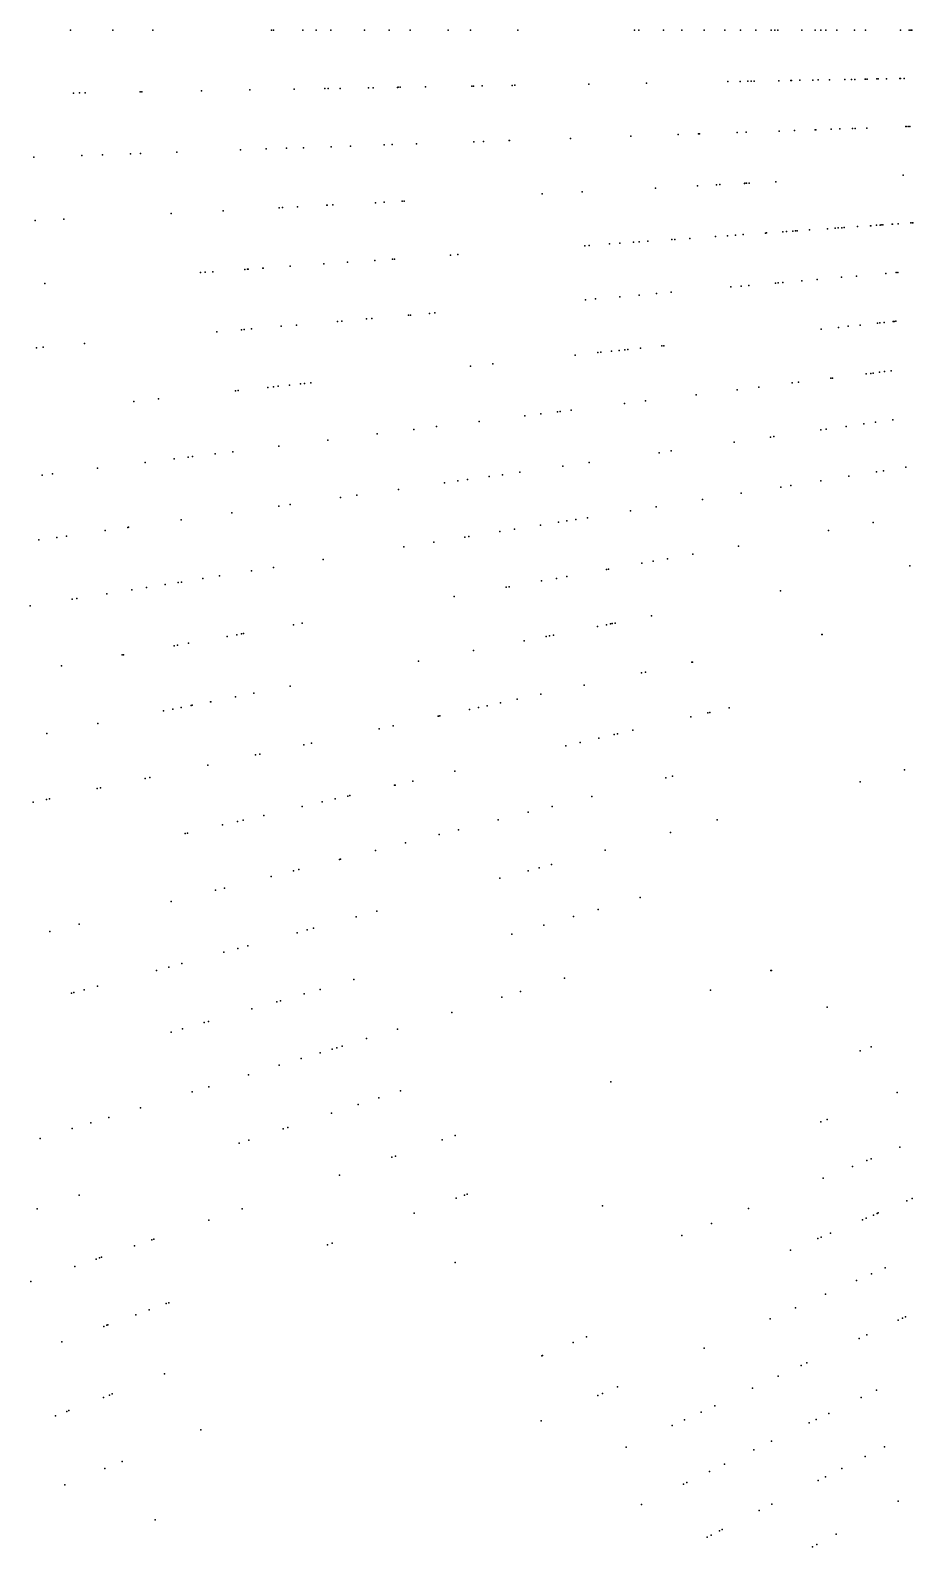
# Model space of a CAD drawing. Header units: metres. Extents: x -4327 to 4266, y -3886 to 3992.
# Drawn here: x -1099.2 to -832.2, y -458.6 to 0 of the extents above; entities that cross this region are included whole.
import ezdxf

# ---------------------------------------------------------------- set-up
doc = ezdxf.new("R2010")
doc.units = ezdxf.units.M

msp = doc.modelspace()

# ---------------------------------------------------------------- linework, layer by layer
for p in [(-1087.04, 0, 2472.32), (-1074.14, 0, 2479.59), (-1062.1, 0, 2466.55), (-1026.14, 0, 2483.07), (-1025.59, 0, 2504.93), (-1016.75, 0, 2471.8), (-1012.62, 0, 2484.84), (-1008.23, 0, 2489.59), (-998.04, 0, 2479.96), (-990.55, 0, 2496.68), (-984.18, 0, 2461.01), (-972.73, 0, 2467.43), (-965.94, 0, 2493.97), (-951.61, 0, 2472.98), (-916.36, 0, 2485.99), (-915.06, 0, 2499.25), (-907.63, 0, 2491.58), (-901.99, 0, 2463.57), (-895.31, 0, 2478.76), (-889, 0, 2.67), (-884.25, 0, 2469.19), (-879.6, 0, 2494.72), (-875.01, 0, 2460.28), (-873.9, 0, 2487.19), (-872.98, 0, -6.43), (-865.74, 0, -4.96), (-861.72, 0, -6.82), (-859.97, 0, -108.21), (-858.43, 0, -11), (-855.18, 0, 2490.25), (-849.83, 0, -96.12), (-846.44, 0, 2482.41), (-835.89, 0, -24.4), (-833.23, 0, -5.23), (-832.7, 0, -9.31), (-832.49, 0, -4.77), (-1047.32, -18.28, 2473.33), (-1032.75, -18.03, 2465.09), (-1019.31, -17.79, 2486.09), (-1010.09, -17.63, 2490.66), (-1009.02, -17.61, 2491.91), (-1005.43, -17.55, 2475.29), (-996.81, -17.4, 2481.2), (-995.46, -17.38, 2481.74), (-988.1, -17.25, 2479.03), (-987.86, -17.24, 2458.93), (-987.22, -17.23, 2496.59), (-979.58, -17.1, 2465.47), (-965.52, -16.85, 2493.28), (-965.06, -16.85, 2496.13), (-962.43, -16.8, 2469.27), (-953.35, -16.64, 2477.88), (-952.58, -16.63, 2492.09), (-930.2, -16.24, 2482.12), (-912.77, -15.93, 2460.08), (-888.11, -15.5, 0.73), (-884.37, -15.44, 2469.9), (-882.06, -15.4, 2484.79), (-881.04, -15.38, 2486.21), (-880.1, -15.36, -5.52), (-872.7, -15.23, 2458.4), (-869.1, -15.17, 2504.44), (-868.87, -15.17, 2473.27), (-866.34, -15.12, 2474.69), (-862.37, -15.05, -2.12), (-860.77, -15.02, -108.8), (-857.36, -14.97, 2488.13), (-852.69, -14.88, 2510.08), (-850.66, -14.85, 2490.7), (-849.72, -14.83, -91.43), (-846.55, -14.78, -11.31), (-846.5, -14.78, -14.55), (-845.98, -14.77, -15.46), (-843.04, -14.72, 2508.59), (-842.66, -14.71, -89.28), (-840.1, -14.66, 2486.37), (-836.1, -14.59, -5.7), (-835.89, -14.59, -28.51), (-834.77, -14.57, -114.78), (-1086.13, -18.96, 2489.03), (-1084.31, -18.93, 2492.27), (-1082.52, -18.9, 2466.05), (-1065.92, -18.61, 2468.37), (-1065.46, -18.6, 2471.02), (-917.48, -32.04, 2498.95), (-903.17, -31.54, 2493.53), (-896.97, -31.32, 2493.38), (-896.72, -31.31, 2488.42), (-885.3, -30.92, 2482.16), (-882.62, -30.82, 2466.13), (-872.55, -30.47, 2459.11), (-867.95, -30.31, 5.92), (-867.94, -30.31, 7.82), (-861.72, -30.09, -4), (-861.49, -30.08, 2474.93), (-856.85, -29.92, -102.66), (-854.22, -29.83, -4.9), (-850.4, -29.7, -11.84), (-849.6, -29.67, 2462.38), (-846.09, -29.55, 2482.88), (-834.23, -29.13, -20.72), (-834.21, -29.13, -21.63), (-833.58, -29.11, -115.14), (-833.1, -29.09, 2489.12), (-1035.57, -36.16, 2503.53), (-1027.82, -35.89, 2500.24), (-1021.62, -35.68, 2489.01), (-1016.51, -35.5, 2488.13), (-1008.11, -35.2, 2479.14), (-1002.23, -35, 2480.18), (-992.05, -34.64, 2462.72), (-989.65, -34.56, 2464.5), (-982.36, -34.3, 2485.44), (-964.99, -33.7, 2493.04), (-962.01, -33.59, 2457.45), (-954.29, -33.32, 2497.7), (-954.15, -33.32, 2489.19), (-935.68, -32.67, 2473.22), (-1098.04, -38.34, 2473.18), (-1083.53, -37.84, 2458.56), (-1077.28, -37.62, 2480.94), (-1068.87, -37.33, 2483.77), (-1065.79, -37.22, 2465.49), (-1054.83, -36.84, 2469.66), (-873.55, -45.78, 2468.07), (-835.09, -43.77, 2479.01), (-944.28, -49.49, 2477.43), (-932.23, -48.86, 2465.97), (-909.98, -47.69, 2501.45), (-897.3, -47.03, 2496.21), (-891.53, -46.72, 2467.46), (-890.52, -46.67, 2494.39), (-883.03, -46.28, 2481.94), (-882.94, -46.27, 2460.46), (-882.51, -46.25, 2484.78), (-881.66, -46.21, 2486.67), (-1040.81, -54.55, 2464.69), (-1023.86, -53.66, 2508.03), (-1022.87, -53.61, 2509.52), (-1018.32, -53.37, 2490.58), (-1009.42, -52.9, 2492.05), (-1009.38, -52.9, 2476.42), (-1007.6, -52.81, 2491.45), (-994.71, -52.13, 2475.09), (-992.1, -51.99, 2484.22), (-986.63, -51.71, 2470.52), (-986.01, -51.67, 2480.73), (-1097.64, -57.52, 2470.53), (-1089.05, -57.07, 2462.04), (-1056.54, -55.37, 2486.8), (-848.88, -59.36, -62.54), (-844.93, -59.08, 3.93), (-844.89, -59.08, -74.8), (-843.13, -58.96, -65.82), (-842.05, -58.88, -69.91), (-841.76, -58.86, -86.6), (-841.27, -58.83, -26.92), (-838.36, -58.62, -12.61), (-838.3, -58.62, 16.27), (-836.57, -58.5, 15.32), (-832.75, -58.23, -60.89), (-832.26, -58.2, -27.54), (-832.19, -58.19, -68.17), (-916.67, -64.1, 2467.98), (-914.9, -63.98, 2488.1), (-912.32, -63.8, 2481.06), (-905.02, -63.29, 5.69), (-904.13, -63.22, 2483.81), (-899.63, -62.91, 2509.64), (-891.89, -62.37, 18.29), (-888.24, -62.11, 2473.62), (-885.76, -61.94, 11.87), (-883.47, -61.78, 2494.45), (-876.77, -61.31, -105.73), (-876.37, -61.28, -111.03), (-871.46, -60.94, 2482), (-870.37, -60.86, -102.54), (-868.44, -60.73, 2499.48), (-867.6, -60.67, 6.88), (-867.13, -60.64, 3.56), (-863.37, -60.37, -97.89), (-858, -60, 2460.77), (-855.65, -59.83, 4.44), (-854.7, -59.77, 2490.49), (-853.62, -59.69, -88.29), (-852.93, -59.64, -68.46), (-972.07, -67.97, 2483.69), (-969.84, -67.82, 2450.43), (-931.36, -65.13, 2486.76), (-930.12, -65.04, 2500.04), (-923.93, -64.61, 2491.68), (-920.77, -64.39, 2504.05), (-1047.62, -73.26, 2472.19), (-1046.21, -73.16, 2499.11), (-1043.9, -73, 2485.98), (-1034.23, -72.32, 2489.5), (-1033.46, -72.27, 2487.65), (-1033.27, -72.25, 2464.43), (-1028.77, -71.94, 2476.34), (-1028.66, -71.93, 2510.74), (-1020.49, -71.36, 2479.24), (-1010.34, -70.65, 2485.3), (-1003.2, -70.15, 2487.13), (-994.9, -69.57, 2474.31), (-989.56, -69.2, 2480.5), (-989, -69.16, 2506.82), (-837.15, -73.24, 15.81), (-836.65, -73.2, -111.73), (-1094.73, -76.55, 2488.52), (-887.18, -77.62, 2486.85), (-884.12, -77.35, 21.06), (-881.73, -77.14, 2471.55), (-873.68, -76.44, 2461.69), (-872.91, -76.37, 2489.54), (-871.43, -76.24, 2463.82), (-865.7, -75.74, 2473.27), (-861.06, -75.33, 39.39), (-853.69, -74.69, -112.11), (-849.21, -74.3, -62.65), (-840.31, -73.52, 19.56), (-931.16, -81.47, 2502.11), (-928.11, -81.2, 2493.91), (-920.78, -80.56, 2503.31), (-914.97, -80.05, 2483.35), (-909.7, -79.59, 2460.78), (-905.26, -79.2, 2486.13), (-995.87, -87.13, 2480.11), (-984.74, -86.15, 2487.54), (-984.17, -86.1, 2474.31), (-978.34, -85.59, 2451.88), (-976.81, -85.46, 2475.37), (-1042.73, -91.23, 2501.87), (-1035.24, -90.57, 2480.08), (-1034.45, -90.5, 2489.62), (-1032.23, -90.31, 2507.33), (-1023.23, -89.52, 2470.21), (-1018.59, -89.12, 2481.88), (-1006.21, -88.03, 2490.2), (-1004.91, -87.92, 2494.78), (-997.45, -87.27, 2484.05), (-859.85, -90.37, 2495.47), (-854.63, -89.83, 16.64), (-851.76, -89.52, 2476.33), (-848.12, -89.14, -116.77), (-842.87, -88.59, -92.12), (-842.1, -88.51, 29.34), (-840.83, -88.38, -107.32), (-840.78, -88.37, 12.22), (-838.11, -88.09, 5.75), (-837.81, -88.06, -85.52), (-837.27, -88, 25.03), (-1097.32, -96, 2472.21), (-1095.23, -95.82, 2474.78), (-1082.71, -94.72, 2460.94), (-914.56, -96.12, 2503.18), (-908.06, -95.44, 2489.6), (-907.44, -95.38, 2462.92), (-959.21, -100.82, 2486.22), (-934.28, -98.2, 2493.93), (-927.43, -97.48, 2508.79), (-926.51, -97.38, 2497.93), (-923.36, -97.05, 2497.77), (-921.02, -96.8, 2474.9), (-919.27, -96.62, 2495.03), (-918.37, -96.53, 2488.44), (-965.97, -101.53, 2495.65), (-856.98, -105.22, -91.46), (-856.43, -105.16, 2460.07), (-846.3, -103.91, -119.6), (-844.86, -103.74, 22.52), (-844.15, -103.65, 21.11), (-842.24, -103.41, 2502.02), (-840.72, -103.23, -102.83), (-838.75, -102.99, -102.59), (-1037.12, -109.01, 2500.24), (-1036.28, -108.92, 2479.18), (-1027.33, -107.98, 2488.09), (-1027.26, -107.97, 2468.89), (-1025.56, -107.79, 2506.94), (-1024.17, -107.64, 2484.26), (-1020.69, -107.28, 2487.33), (-1017.37, -106.93, 2479.24), (-1016.15, -106.8, 2472.45), (-1014.23, -106.6, 2490.81), (-885.28, -108.7, 2477.86), (-878.75, -107.9, 2497.99), (-868.62, -106.65, 2490.73), (-866.69, -106.42, 2476.57), (-1067.8, -112.23, 2482.24), (-1060.41, -111.45, 2476.19), (-919.39, -112.89, 2459.07), (-913, -112.1, 2503.88), (-897.74, -110.23, 2487.14), (-963.4, -118.29, 2454.28), (-949.5, -116.58, 2490.07), (-944.72, -116, 2493.78), (-939.61, -115.37, 2492.53), (-938.88, -115.28, 2478.37), (-935.51, -114.87, 2489.82), (-847.02, -119.04, 2490.72), (-843.48, -118.54, 2498.03), (-838.18, -117.8, 2477.93), (-994.19, -122.07, 2496.82), (-983.11, -120.71, 2476.79), (-976.21, -119.86, 2479.02), (-875.22, -123, 2463.77), (-874.17, -122.86, 2490.69), (-860.03, -120.87, 2476.11), (-858.36, -120.64, 2501.85), (-852.33, -119.79, 2506.33), (-1043.2, -128.09, 2470.47), (-1037.91, -127.44, 2465.4), (-1023.92, -125.72, 2492.45), (-1009.11, -123.9, 2483.18), (-908.89, -127.74, 2477.45), (-905.22, -127.22, 2496.67), (-886.24, -124.55, 2469.33), (-1078.82, -132.46, 2450.24), (-1064.39, -130.69, 2490.43), (-1055.58, -129.61, 2484.72), (-1051.38, -129.09, 2474.83), (-1050.04, -128.93, 2475.41), (-937.99, -131.83, 2465.56), (-930.07, -130.71, 2505.77), (-834.26, -132.13, 2517.58), (-1095.57, -134.52, 2470.09), (-1092.43, -134.13, 2477.52), (-973.88, -136.87, 2494.65), (-969.77, -136.29, 2468.33), (-966.87, -135.88, 2496.62), (-960.31, -134.96, 2495.72), (-956.26, -134.39, 2477.19), (-951.09, -133.67, 2483.77), (-859.97, -136.21, 2486.73), (-851.53, -134.87, 2479.65), (-843.1, -133.53, 2498.98), (-841.05, -133.21, 2506.29), (-1005.29, -141.28, 2479.48), (-1000.32, -140.59, 2498.25), (-987.76, -138.82, 2486.38), (-895.79, -141.88, 2472.93), (-884.06, -140.02, 2461.3), (-872.04, -138.12, 2495.41), (-869.03, -137.64, 2504.17), (-1038.18, -145.91, 2490.59), (-1024.01, -143.92, 2471.65), (-1020.53, -143.43, 2489.91), (-917.59, -145.33, 2466.33), (-909.81, -144.1, 2490.61), (-1076.48, -151.29, 2479.69), (-1069.62, -150.33, 2485.99), (-1069.44, -150.3, 2478.16), (-1053.55, -148.07, 2463.32), (-952.61, -150.88, 2498.29), (-944.79, -149.64, 2502.14), (-939.35, -148.78, 2479.62), (-936.78, -148.37, 2476.87), (-934.11, -147.95, 2494.22), (-930.61, -147.39, 2484.86), (-857.68, -151.23, 2478.7), (-844.13, -148.84, 2500.41), (-1096.55, -154.11, 2467.14), (-1091.12, -153.35, 2491.21), (-1088.21, -152.94, 2506.71), (-977.06, -154.75, 2489.4), (-967.67, -153.26, 2465.47), (-966.46, -153.07, 2482.09), (-957.09, -151.59, 2497.88), (-1010.59, -160.06, 2475.91), (-986.15, -156.19, 2492.73), (-906.37, -159.82, 2501.03), (-898.7, -158.47, 2492.44), (-884.86, -156.03, 2474.95), (-1041.88, -165.02, 2483.23), (-1032.19, -163.48, 2471.37), (-1025.62, -162.44, 2489.62), (-924.87, -163.08, 2468.65), (-924.25, -162.97, 2495.62), (-914.14, -161.19, 2493.05), (-910.74, -160.59, 2500.46), (-833.01, -161.92, 2484.31), (-1068.47, -169.23, 2497.26), (-1063.98, -168.52, 2479.34), (-1058.37, -167.63, 2499.76), (-1054.46, -167.01, 2475.61), (-1053.42, -166.85, 2476.88), (-1046.96, -165.82, 2484.03), (-955.15, -168.42, 2460.22), (-954.3, -168.27, 2485.81), (-944.5, -166.54, 2488.32), (-939.97, -165.74, 2484.46), (-936.83, -165.19, 2504.68), (-872.17, -169.53, 2511.2), (-1099.15, -174.09, 2479.46), (-1086.44, -172.07, 2468.79), (-1085.11, -171.86, 2469.38), (-1075.96, -170.42, 2466.65), (-970.9, -171.2, 2477.01), (-911.19, -177.12, 2493.05), (-1039.57, -183.3, 2462.54), (-1036.63, -182.79, 2477.94), (-1035.22, -182.54, 2501.07), (-1034.63, -182.43, 2507.29), (-1019.49, -179.76, 2485.8), (-1016.88, -179.3, 2494.76), (-943.05, -183.31, 2488.5), (-942.04, -183.11, 2498), (-940.83, -182.88, 2507.04), (-927.52, -180.29, 2459.49), (-924.85, -179.77, 2476.59), (-923.57, -179.52, 2461.04), (-923.12, -179.44, 2504.79), (-922.23, -179.26, 2485.89), (-859.7, -182.73, 2484.1), (-859.62, -182.72, 2496.85), (-1055.63, -186.14, 2470.75), (-1054.59, -185.95, 2472.02), (-1051.3, -185.37, 2490.34), (-965.08, -187.59, 2474.07), (-949.71, -184.6, 2485.87), (-1089.74, -192.15, 2476.26), (-1071.32, -188.9, 2448.74), (-1070.99, -188.84, 2484.41), (-981.68, -190.82, 2500.7), (-898.99, -191.09, 2484.99), (-898.83, -191.05, 2467.98), (-914.21, -194.32, 2485.32), (-913.06, -194.08, 2494.57), (-1037.04, -201.58, 2471.96), (-1031.5, -200.5, 2488.75), (-1020.57, -198.38, 2477.44), (-944.65, -200.79, 2481.44), (-931.6, -198.02, 2467.04), (-1058.83, -205.82, 2475.18), (-1056.08, -205.28, 2476.13), (-1053.56, -204.79, 2492.49), (-1050.46, -204.19, 2466.62), (-1050.23, -204.14, 2480.89), (-1044.59, -203.05, 2467.57), (-1044.58, -203.05, 2493.69), (-966.29, -205.39, 2489.94), (-963.59, -204.82, 2482.97), (-960.94, -204.25, 2484.04), (-956.86, -203.39, 2469.56), (-951.85, -202.32, 2472.38), (-893.54, -206.29, 2508.91), (-887.68, -204.94, 2475.69), (-1078.72, -209.68, 2473.64), (-989.41, -210.31, 2497.7), (-975.77, -207.41, 2486.61), (-975.65, -207.38, 2494.2), (-975.26, -207.3, 2489.25), (-899.31, -207.62, 2483.01), (-894.12, -206.42, 2506.29), (-1094.19, -212.69, 2487.14), (-993.63, -211.2, 2508.36), (-932.83, -215.36, 2479.87), (-927.14, -214.05, 2497.1), (-922.49, -212.97, 2492.76), (-921.53, -212.75, 2473.88), (-916.85, -211.67, 2493.89), (-1031.07, -219.16, 2504.19), (-1029.73, -218.88, 2481.97), (-1016.38, -216.04, 2483.65), (-1014.11, -215.56, 2470.52), (-937.12, -216.35, 2495.32), (-1045.46, -222.22, 2456.28), (-970.68, -224.1, 2471.53), (-834.68, -223.65, 2241.98), (-1077.88, -229.11, 2480.49), (-1064.38, -226.24, 2482.21), (-1062.97, -225.94, 2464.27), (-988.94, -228.31, 2482.81), (-988.81, -228.28, 2474.76), (-983.42, -227.04, 2480.53), (-906.87, -226.11, 2501.87), (-904.87, -225.61, 2500.51), (-848.05, -227.23, 2263.17), (-1098.33, -233.46, 2490.86), (-1094.27, -232.59, 2488.89), (-1093.34, -232.4, 2490.41), (-1078.93, -229.33, 2475.64), (-1010.85, -233.37, 2506.54), (-1006.96, -232.47, 2493.04), (-1003.11, -231.59, 2502.78), (-1002.5, -231.45, 2466.78), (-929.27, -231.69, 2488.84), (-1028.49, -237.44, 2481.05), (-1016.89, -234.77, 2479.3), (-948.56, -236.5, 2452.32), (-941.29, -234.69, 2492.62), (-1052.32, -242.95, 2493.13), (-1051.59, -242.78, 2476.56), (-1040.98, -240.33, 2484.81), (-1036.49, -239.29, 2477.81), (-1034.78, -238.9, 2466.32), (-969.61, -241.75, 2479.18), (-957.58, -238.75, 2479.57), (-905.46, -242.62, 2505.11), (-891.3, -238.82, 2499.09), (-985.62, -245.74, 2496.51), (-975.45, -243.21, 2498.05), (-1005.6, -250.72, 2480.98), (-1005.32, -250.65, 2480.29), (-994.72, -248.01, 2515.63), (-925.23, -247.91, 2497.36), (-1026.32, -255.89, 2463.8), (-1019.51, -254.19, 2492.32), (-1017.9, -253.79, 2492.2), (-957.14, -256.46, 2493.58), (-948.54, -254.16, 2494.95), (-945.18, -253.26, 2486.11), (-941.5, -252.27, 2484.38), (-1043.1, -260.07, 2481.66), (-1040.4, -259.4, 2475.23), (-1056.51, -263.42, 2491.18), (-927.3, -265.9, 2494.73), (-914.63, -262.27, 2501.13), (-1084.36, -270.36, 2464.72), (-1000.61, -268.11, 2476.04), (-994.31, -266.43, 2490.93), (-934.79, -268.05, 2490.63), (-1093.25, -272.58, 2492.14), (-1018.46, -272.9, 2467.13), (-1015.37, -272.07, 2504.87), (-1013.51, -271.57, 2488.87), (-953.44, -273.39, 2488.09), (-943.75, -270.62, 2486.44), (-1040.61, -278.83, 2457.48), (-1036.34, -277.69, 2458.32), (-1033.33, -276.88, 2480.66), (-1061.01, -284.3, 2479.87), (-1057.29, -283.3, 2471.18), (-1053.29, -282.23, 2472.74), (-874.94, -284.29, 2226.15), (-1001.24, -287.1, 2470.67), (-937.52, -286.63, 2490.76), (-875.12, -284.34, 2243.92), (-1086.69, -291.18, 2495.64), (-1086.03, -291, 2512.39), (-1082.89, -290.16, 2512.48), (-1078.83, -289.07, 2495.73), (-1023.5, -293.48, 2461.59), (-1016.32, -291.43, 2466.44), (-1011.5, -290.04, 2488.41), (-956.48, -292.43, 2485.29), (-950.85, -290.7, 2486.31), (-893.36, -290.27, 2262.51), (-1032.18, -295.97, 2482.47), (-1024.56, -293.79, 2486.43), (-971.58, -297.04, 2496.97), (-858.1, -295.47, 2182.58), (-1053.1, -301.97, 2495.35), (-1046.52, -300.08, 2472.42), (-1045.24, -299.72, 2480.38), (-988.02, -302.07, 2492.35), (-1056.49, -302.94, 2488.61), (-1004.8, -307.2, 2492.32), (-997.44, -304.95, 2466.54), (-1017.19, -310.98, 2500.14), (-1011.44, -309.23, 2478.52), (-1007.87, -308.14, 2492.33), (-1006.44, -307.7, 2511.67), (-848.1, -308.68, 2114.98), (-844.78, -307.47, 2106.7), (-1033.13, -315.86, 2453.43), (-1023.82, -313.01, 2505.07), (-1045.14, -319.53, 2463.73), (-987.2, -320.76, 2492.5), (-923.56, -318.01, 2299.38), (-1050.19, -321.07, 2475.61), (-999.92, -324.89, 2505.33), (-993.75, -322.89, 2482.3), (-836.87, -321.24, 2097.48), (-1075.41, -328.79, 2512.85), (-1065.86, -325.87, 2486.91), (-1007.99, -327.52, 2502.57), (-860.02, -330.13, 2126.54), (-858.09, -329.39, 2087.35), (-1086.47, -332.17, 2509.28), (-1080.81, -330.44, 2503.46), (-1022.61, -332.27, 2460.03), (-1021.24, -331.82, 2475.11), (-970.59, -334.2, 2499.41), (-1096.13, -335.12, 2506.07), (-1035.95, -336.6, 2484.73), (-1033.01, -335.65, 2466.7), (-974.54, -335.56, 2509.59), (-836.12, -337.81, 2091.09), (-989.8, -340.82, 2486.9), (-988.7, -340.44, 2491.73), (-850.37, -343.57, 2104.59), (-846.03, -341.82, 2115.88), (-844.76, -341.3, 2087.59), (-1005.64, -346.27, 2481.15), (-859.28, -347.17, 2098.46), (-1084.36, -352.33, 2471.43), (-967.8, -352.25, 2499.91), (-967.02, -351.97, 2494.03), (-1097.06, -356.46, 2479.02), (-1035.02, -356.39, 2474.98), (-970.31, -353.16, 2490.96), (-926.05, -355.48, 2229.55), (-881.86, -356.29, 2103.74), (-842.63, -357.67, 2097.45), (-833.98, -354, 2091.45), (-832.38, -353.32, 2090.56), (-1045.15, -359.87, 2491.83), (-982.97, -357.77, 2515.69), (-893.04, -360.81, 2115.01), (-847.39, -359.7, 2096.82), (-846.28, -359.22, 2084.79), (-844.09, -358.3, 2085.56), (-842.95, -357.81, 2101.38), (-1062.35, -365.8, 2467.21), (-1061.79, -365.6, 2513), (-1007.78, -366.8, 2486.86), (-902.07, -364.46, 2108.9), (-860.88, -365.42, 2102.09), (-859.92, -365.01, 2102.83), (-857.04, -363.79, 2092.73), (-1078.26, -371.28, 2489.76), (-1077.59, -371.04, 2459.81), (-1067.62, -367.61, 2486.65), (-1009.24, -367.33, 2486.73), (-869.17, -368.94, 2106.84), (-1085.68, -373.83, 2467.68), (-1079.23, -371.61, 2499.19), (-970.65, -372.6, 2296.34), (-840.55, -374.24, 2108.21), (-1099, -378.42, 2462.74), (-849.19, -378.09, 2098.59), (-844.67, -376.07, 2112.25), (-1058.04, -385.09, 2465.3), (-1057.26, -384.81, 2467.05), (-858.56, -382.26, 2100.05), (-1067.22, -388.43, 2479.53), (-1063.21, -386.98, 2480.93), (-875.34, -389.72, 2110.14), (-867.67, -386.31, 2125.44), (-835.26, -389.49, 2086.8), (-834.32, -389.05, 2087.53), (-1076.91, -391.96, 2484.14), (-1076.03, -391.64, 2492.83), (-1075.74, -391.54, 2492.15), (-836.55, -390.09, 2099.29), (-1089.62, -396.59, 2506.26), (-934.87, -396.83, 2095.34), (-930.91, -395.15, 2095.2), (-895.23, -398.58, 2094.05), (-848.43, -395.63, 2091.83), (-846.08, -394.53, 2092.17), (-944.42, -400.88, 2275.93), (-944.23, -400.8, 2275.48), (-864.25, -403.01, 2121.54), (-1058.54, -406.34, 2504.27), (-872.86, -407.02, 2096.63), (-865.88, -403.77, 2119.36), (-1075.16, -412.72, 2510.72), (-1074.37, -412.41, 2480.27), (-926.06, -412.31, 2088.49), (-921.53, -410.29, 2081.17), (-880.61, -410.63, 2100.12), (-843.13, -411.22, 2108.49), (-1077.01, -413.43, 2482.82), (-927.4, -412.91, 2209.99), (-892.03, -415.96, 2118.25), (-847.8, -413.5, 2095.49), (-1091.55, -419.01, 2502.04), (-1088.08, -417.68, 2476.45), (-1087.49, -417.45, 2489.17), (-944.55, -420.54, 2270.41), (-901.2, -420.24, 2127.88), (-896.18, -417.9, 2086.28), (-863.48, -421.15, 2134.24), (-861.37, -420.12, 2113.63), (-857.59, -418.27, 2095.22), (-1047.55, -423.24, 2509.93), (-904.95, -421.99, 2100.78), (-918.87, -428.48, 2091.74), (-880.29, -429.35, 2119.94), (-874.86, -426.7, 2091.88), (-840.74, -428.38, 2108.49), (-1076.58, -434.96, 2506.08), (-1071.31, -432.84, 2508.15), (-889.16, -433.67, 2099.06), (-853.64, -434.95, 2125.28), (-846.56, -431.34, 2113.79), (-1088.66, -439.85, 2501.93), (-901.49, -439.69, 2092.54), (-900.56, -439.23, 2111.03), (-893.7, -435.88, 2115.75), (-860.82, -438.61, 2103.22), (-858.58, -437.47, 2128.27), (-914.19, -445.88, 2104.33), (-878.63, -447.69, 2095.3), (-874.81, -445.74, 2119.1), (-836.63, -444.84, 2120.42), (-1061.33, -450.51, 2517.26), (-890.61, -453.79, 2111.9), (-889.82, -453.38, 2089.35), (-894.33, -455.69, 2099.95), (-893.15, -455.08, 2088.38), (-862.48, -458.59, 2093.3), (-861.16, -457.89, 2111.09), (-855.33, -454.79, 2099.82)]:
    msp.add_point(p)

doc.saveas('drawing.dxf')
